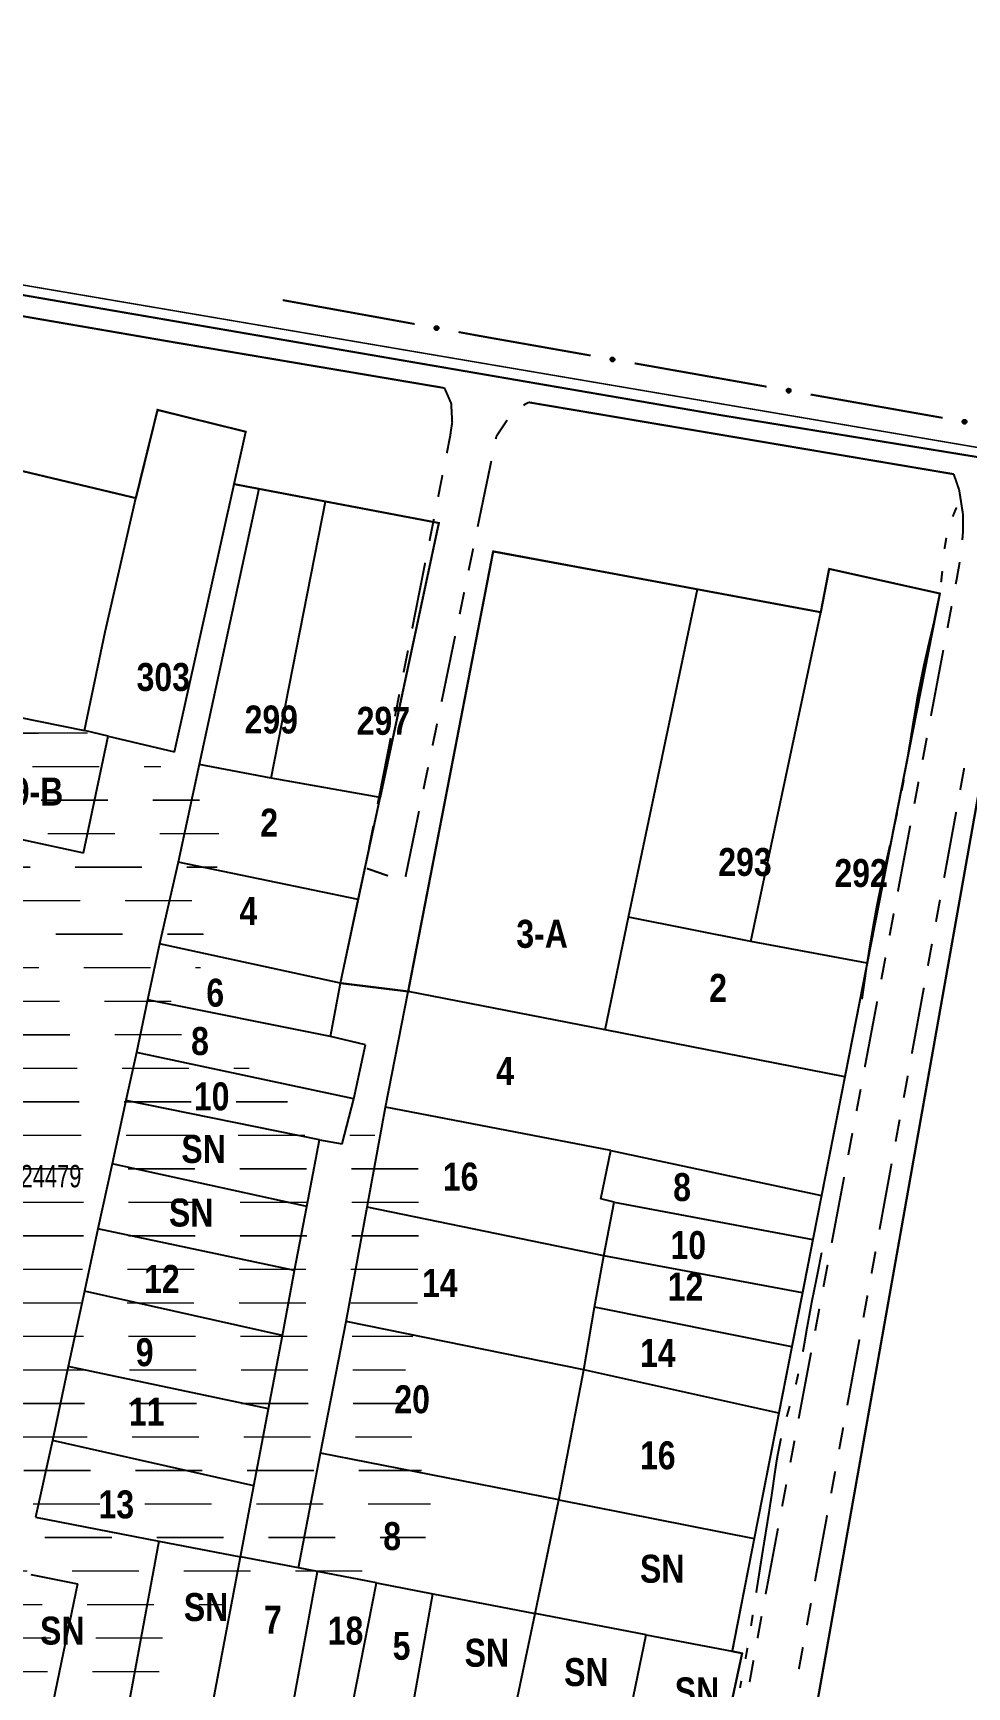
# Model space of a CAD drawing. Extents: x 204381 to 207261, y 4847713 to 4851061.
# Drawn here: x 204518.5 to 204602.1, y 4850761.1 to 4850909.1 of the extents above; entities that cross this region are included whole.
import ezdxf
from ezdxf.enums import TextEntityAlignment as Align

# ---------------------------------------------------------------- set-up
doc = ezdxf.new("R2010")
doc.units = 0
doc.header["$LTSCALE"] = 1.5
doc.header["$MEASUREMENT"] = 0
for name, pattern in [('PHANTOMX2', [5, 2.5, -0.5, 0.5, -0.5, 0.5, -0.5]), ('TRACO_11', [8, 3, -1, 3, -1]), ('TRACO_25', [8, 3, -1, 1, -1, 1, -1])]:
    doc.linetypes.add(name, pattern=pattern)
for name, color, linetype in [('CD-MALHA-LOTES', 40, 'CONTINUOUS'), ('CD_TXT_QUADRA', 7, 'CONTINUOUS'), ('HD-AREA-SUJ-INUND', 170, 'CONTINUOUS'), ('HD-VALAS-DRENOS', 170, 'CONTINUOUS'), ('LM-LIM-SETOR-FISCAL', 7, 'CONTINUOUS'), ('RU-QUADRAS', 210, 'CONTINUOUS'), ('SV-EIXO-ROD-ESTR', 7, 'CONTINUOUS'), ('SV-FX-DOM-EST', 20, 'CONTINUOUS'), ('SV-RUA-NAO-PAV-S-GUIA-C-GUIA', 7, 'PHANTOMX2'), ('SV-RUA-PAVIM-S-GUIA-C-GUIA', 7, 'CONTINUOUS'), ('Th_NmrPort', 7, 'CONTINUOUS')]:
    doc.layers.add(name, color=color, linetype=linetype)
doc.styles.add('ARIAL', font='ARIAL.TTF')
doc.styles.get("Standard").update_dxf_attribs({"font": 'swisscbo.ttf'})
doc.linetypes.add('Limite', pattern='A,20,-3,[130,ltypeshp.shx,S=6.35,R=0,X=0,Y=0],-3,20', length=46)

# ---------------------------------------------------------------- blocks, each defined once
blk = doc.blocks.new('*X0')
at = {"layer": 'HD-AREA-SUJ-INUND', "const_width": 0.13}
for points in [[(204491.175957, 4850864.480925), (204493.175957, 4850864.4815)], [(204493.175957, 4850864.4815), (204493.596266, 4850864.480949)], [(204488.130566, 4850861.480861), (204494.130566, 4850861.481743)], [(204481.803516, 4850858.480765), (204487.803516, 4850858.481386)], [(204491.803516, 4850858.4818), (204497.803516, 4850858.482421)], [(204481.398749, 4850855.480728), (204487.398749, 4850855.4813)], [(204491.398749, 4850855.481681), (204497.398749, 4850855.482253)], [(204501.398749, 4850855.482634), (204503.398749, 4850855.482825)], [(204503.398749, 4850855.482825), (204503.64894, 4850855.48095)], [(204482.124904, 4850852.480702), (204488.124904, 4850852.481237)], [(204492.124904, 4850852.481594), (204498.124904, 4850852.482129)], [(204502.124904, 4850852.482486), (204507.124904, 4850852.482932)], [(204507.124904, 4850852.482932), (204507.571569, 4850852.480957)], [(204483.65965, 4850849.480684), (204489.65965, 4850849.481158)], [(204493.65965, 4850849.481474), (204499.65965, 4850849.481948)], [(204503.65965, 4850849.482264), (204509.65965, 4850849.482738)], [(204513.65965, 4850849.483054), (204515.65965, 4850849.483212)], [(204515.65965, 4850849.483212), (204516.25052, 4850849.48101)], [(204487.351461, 4850846.480688), (204493.351461, 4850846.481139)], [(204497.351461, 4850846.481439), (204503.351461, 4850846.481889)], [(204507.35146, 4850846.48219), (204513.35146, 4850846.48264)], [(204517.35146, 4850846.482941), (204523.35146, 4850846.483391)], [(204488.416343, 4850843.480666), (204494.416343, 4850843.481087)], [(204498.416343, 4850843.481367), (204504.416343, 4850843.481788)], [(204508.416343, 4850843.482068), (204514.416343, 4850843.482489)], [(204518.416343, 4850843.48277), (204524.416343, 4850843.48319)], [(204528.416343, 4850843.483471), (204529.416343, 4850843.483541)], [(204529.416343, 4850843.483541), (204529.930136, 4850843.481081)], [(204489.1863, 4850840.480641), (204495.1863, 4850840.481049)], [(204499.1863, 4850840.481321), (204505.1863, 4850840.481729)], [(204509.1863, 4850840.482001), (204515.1863, 4850840.482409)], [(204519.1863, 4850840.482681), (204525.1863, 4850840.483089)], [(204529.1863, 4850840.483361), (204533.1863, 4850840.483633)], [(204533.1863, 4850840.483633), (204533.373127, 4850840.481083)], [(204489.795773, 4850837.480614), (204495.795773, 4850837.481017)], [(204499.795773, 4850837.481286), (204505.795773, 4850837.481689)], [(204509.795773, 4850837.481957), (204515.795773, 4850837.482361)], [(204519.795773, 4850837.482629), (204525.795773, 4850837.483032)], [(204529.795773, 4850837.483301), (204534.795773, 4850837.483637)], [(204534.795773, 4850837.483637), (204535.109583, 4850837.481067)], [(204492.225358, 4850834.480605), (204498.225358, 4850834.48102)], [(204502.225358, 4850834.481296), (204508.225358, 4850834.481711)], [(204512.225358, 4850834.481988), (204518.225358, 4850834.482402)], [(204522.225358, 4850834.482679), (204528.225358, 4850834.483094)], [(204532.225358, 4850834.48337), (204534.225358, 4850834.483508)], [(204534.225358, 4850834.483508), (204534.976119, 4850834.481033)], [(204496.692234, 4850831.480617), (204502.692234, 4850831.481057)], [(204506.692234, 4850831.48135), (204512.692234, 4850831.481791)], [(204516.692234, 4850831.482084), (204522.692234, 4850831.482524)], [(204526.692234, 4850831.482818), (204532.692234, 4850831.483258)], [(204500.486963, 4850828.480622), (204506.486963, 4850828.481091)], [(204510.486963, 4850828.481403), (204516.486963, 4850828.481873)], [(204520.486963, 4850828.482185), (204526.486963, 4850828.482654)], [(204530.486963, 4850828.482967), (204533.486963, 4850828.483202)], [(204533.486963, 4850828.483202), (204533.751567, 4850828.480954)], [(204503.012534, 4850825.480614), (204509.012534, 4850825.481104)], [(204513.012534, 4850825.48143), (204519.012534, 4850825.48192)], [(204523.012534, 4850825.482247), (204529.012534, 4850825.482737)], [(204533.012534, 4850825.483063), (204533.467481, 4850825.480918)], [(204504.850617, 4850822.480599), (204510.850617, 4850822.481104)], [(204514.850617, 4850822.48144), (204520.850617, 4850822.481945)], [(204524.850617, 4850822.482281), (204530.850617, 4850822.482786)], [(204505.774044, 4850819.480576), (204511.774044, 4850819.481072)], [(204515.774044, 4850819.481403), (204521.774044, 4850819.4819)], [(204525.774044, 4850819.482231), (204531.774043, 4850819.482728)], [(204506.434309, 4850816.480549), (204512.434309, 4850816.481032)], [(204516.434309, 4850816.481353), (204522.434309, 4850816.481836)], [(204526.434309, 4850816.482158), (204532.434309, 4850816.48264)], [(204536.434309, 4850816.482962), (204537.434309, 4850816.483043)], [(204537.434309, 4850816.483043), (204537.83336, 4850816.480863)], [(204506.62543, 4850813.480518), (204512.62543, 4850813.480978)], [(204516.62543, 4850813.481284), (204522.62543, 4850813.481744)], [(204526.62543, 4850813.482051), (204532.62543, 4850813.482511)], [(204536.62543, 4850813.482817), (204540.62543, 4850813.483124)], [(204540.62543, 4850813.483124), (204541.266194, 4850813.480864)], [(204506.802821, 4850810.480487), (204512.802821, 4850810.480904)], [(204516.802821, 4850810.481182), (204522.802821, 4850810.481599)], [(204526.802821, 4850810.481877), (204532.802821, 4850810.482294)], [(204536.802821, 4850810.482572), (204542.802821, 4850810.482989)], [(204546.802821, 4850810.483267), (204548.802821, 4850810.483406)], [(204548.802821, 4850810.483406), (204549.083589, 4850810.48091)], [(204506.971428, 4850807.480456), (204512.971428, 4850807.480849)], [(204516.971428, 4850807.481111), (204522.971428, 4850807.481505)], [(204526.971428, 4850807.481767), (204532.971428, 4850807.48216)], [(204536.971428, 4850807.482422), (204542.971428, 4850807.482816)], [(204546.971428, 4850807.483078), (204552.971428, 4850807.483471)], [(204506.99, 4850804.480423), (204512.99, 4850804.480811)], [(204516.99, 4850804.48107), (204522.99, 4850804.481459)], [(204526.99, 4850804.481718), (204532.99, 4850804.482106)], [(204536.99, 4850804.482365), (204542.99, 4850804.482753)], [(204546.99, 4850804.483012), (204552.99, 4850804.483401)], [(204506.988527, 4850801.48039), (204512.988527, 4850801.480776)], [(204516.988527, 4850801.481033), (204522.988527, 4850801.481419)], [(204526.988527, 4850801.481677), (204532.988527, 4850801.482063)], [(204536.988527, 4850801.48232), (204542.988527, 4850801.482706)], [(204546.988527, 4850801.482964), (204552.988527, 4850801.48335)], [(204506.914381, 4850798.480356), (204512.914381, 4850798.480743)], [(204516.914381, 4850798.481001), (204522.914381, 4850798.481389)], [(204526.914381, 4850798.481647), (204532.914381, 4850798.482034)], [(204536.914381, 4850798.482292), (204542.914381, 4850798.482679)], [(204546.914381, 4850798.482938), (204552.914381, 4850798.483325)], [(204506.892519, 4850795.480323), (204512.892519, 4850795.480717)], [(204516.892519, 4850795.480979), (204522.892519, 4850795.481373)], [(204526.892519, 4850795.481636), (204532.892519, 4850795.48203)], [(204536.892519, 4850795.482292), (204542.892519, 4850795.482686)], [(204546.892519, 4850795.482949), (204552.892519, 4850795.483343)], [(204507.014517, 4850792.480291), (204513.014517, 4850792.480693)], [(204517.014517, 4850792.480962), (204523.014517, 4850792.481364)], [(204527.014517, 4850792.481632), (204533.014517, 4850792.482035)], [(204537.014517, 4850792.482303), (204543.014517, 4850792.482706)], [(204547.014517, 4850792.482974), (204552.014517, 4850792.483309)], [(204552.014517, 4850792.483309), (204552.476445, 4850792.480746)], [(204507.087941, 4850789.480259), (204513.087941, 4850789.480664)], [(204517.087941, 4850789.480935), (204523.087941, 4850789.48134)], [(204527.087941, 4850789.481611), (204533.087941, 4850789.482016)], [(204537.087941, 4850789.482287), (204543.087941, 4850789.482692)], [(204547.087941, 4850789.482963), (204551.087941, 4850789.483233)], [(204551.087941, 4850789.483233), (204551.830192, 4850789.480706)], [(204507.105084, 4850786.480226), (204513.105084, 4850786.480631)], [(204517.105084, 4850786.480902), (204523.105084, 4850786.481307)], [(204527.105084, 4850786.481578), (204533.105084, 4850786.481983)], [(204537.105084, 4850786.482254), (204543.105084, 4850786.482659)], [(204547.105084, 4850786.48293), (204551.105084, 4850786.4832)], [(204551.105084, 4850786.4832), (204551.849881, 4850786.480673)], [(204507.327476, 4850783.480195), (204513.327476, 4850783.480599)], [(204517.327476, 4850783.480869), (204523.327476, 4850783.481273)], [(204527.327476, 4850783.481543), (204533.327476, 4850783.481947)], [(204537.327476, 4850783.482216), (204543.327476, 4850783.482621)], [(204547.327476, 4850783.48289), (204552.327476, 4850783.483227)], [(204552.327476, 4850783.483227), (204552.379298, 4850783.480646)], [(204507.632379, 4850780.480165), (204513.632379, 4850780.480567)], [(204517.632379, 4850780.480835), (204523.632379, 4850780.481237)], [(204527.632379, 4850780.481504), (204533.632379, 4850780.481906)], [(204537.632379, 4850780.482174), (204543.632379, 4850780.482576)], [(204547.632379, 4850780.482844), (204552.632379, 4850780.483179)], [(204552.632379, 4850780.483179), (204553.250406, 4850780.480621)], [(204508.458958, 4850777.48014), (204514.458958, 4850777.480542)], [(204518.458958, 4850777.48081), (204524.458958, 4850777.481212)], [(204528.458958, 4850777.48148), (204534.458958, 4850777.481882)], [(204538.458958, 4850777.48215), (204544.458958, 4850777.482551)], [(204548.458958, 4850777.482819), (204553.458958, 4850777.483154)], [(204553.458958, 4850777.483154), (204554.065517, 4850777.480596)], [(204509.527277, 4850774.480118), (204515.527277, 4850774.480527)], [(204519.527277, 4850774.480799), (204525.527277, 4850774.481208)], [(204529.527277, 4850774.48148), (204535.527277, 4850774.481889)], [(204539.527277, 4850774.482161), (204545.527277, 4850774.48257)], [(204549.527277, 4850774.482842), (204553.527276, 4850774.483114)], [(204553.527276, 4850774.483114), (204553.60439, 4850774.480559)], [(204511.957941, 4850771.480109), (204517.957941, 4850771.480544)], [(204521.957941, 4850771.480834), (204527.957941, 4850771.481269)], [(204531.957941, 4850771.481559), (204537.957941, 4850771.481994)], [(204541.95794, 4850771.482284), (204547.95794, 4850771.482719)], [(204513.305201, 4850768.48009), (204519.305201, 4850768.480663)], [(204523.305201, 4850768.481046), (204529.305201, 4850768.481619)], [(204533.305201, 4850768.482002), (204535.305201, 4850768.482193)], [(204535.305201, 4850768.482193), (204535.431367, 4850768.480311)], [(204514.084144, 4850765.480065), (204520.084144, 4850765.480695)], [(204524.084143, 4850765.481115), (204530.084143, 4850765.481745)], [(204513.771436, 4850762.480029), (204519.771436, 4850762.480698)], [(204523.771436, 4850762.481144), (204529.771436, 4850762.481814)], [(204513.414843, 4850759.479992), (204519.414843, 4850759.480696)], [(204523.414843, 4850759.481166), (204527.414843, 4850759.481636)], [(204527.414843, 4850759.481636), (204528.028048, 4850759.480138)], [(204512.66328, 4850756.479951), (204518.66328, 4850756.480687)], [(204522.66328, 4850756.481178), (204525.66328, 4850756.481546)], [(204525.66328, 4850756.481546), (204526.045747, 4850756.480085)]]:
    blk.add_lwpolyline(points, dxfattribs=at)

msp = doc.modelspace()

# ---------------------------------------------------------------- linework, layer by layer
at = {"layer": 'CD-MALHA-LOTES', "linetype": 'Continuous', "flags": 128}
for points in [[(204529.61, 4850875.41), (204527.66, 4850867.52)], [(204537.51, 4850873.46), (204529.61, 4850875.41)], [(204527.66, 4850867.52), (204502.36, 4850873.55)], [(204536.46, 4850868.77), (204537.51, 4850873.46)], [(204523.08, 4850846.72), (204524.94, 4850855.55), (204527.66, 4850867.52)], [(204531.13, 4850844.8), (204536.46, 4850868.77)], [(204538.67, 4850868.35), (204533.34, 4850843.68)], [(204538.67, 4850868.35), (204536.46, 4850868.77)], [(204544.65, 4850867.21), (204538.67, 4850868.35)], [(204539.79, 4850842.46), (204544.65, 4850867.21)], [(204544.65, 4850867.21), (204554.79, 4850865.29)], [(204554.79, 4850865.29), (204549.53, 4850840.71)], [(204552.06, 4850823.36), (204559.67, 4850862.75)], [(204559.67, 4850862.75), (204577.94, 4850859.36)], [(204588.99, 4850857.3), (204589.74, 4850861.18)], [(204589.74, 4850861.18), (204599.63, 4850858.98)], [(204571.76, 4850830), (204577.94, 4850859.36)], [(204577.94, 4850859.36), (204588.99, 4850857.3)], [(204599.63, 4850858.98), (204593.13, 4850825.9)], [(204582.72, 4850827.84), (204588.99, 4850857.3)], [(204509.24, 4850849.52), (204523.08, 4850846.72)], [(204525.2, 4850846.21), (204523.08, 4850846.72)], [(204522.99, 4850835.77), (204525.2, 4850846.21)], [(204525.2, 4850846.21), (204531.13, 4850844.8)], [(204533.34, 4850843.68), (204531.45, 4850834.94)], [(204539.79, 4850842.46), (204533.34, 4850843.68)], [(204549.53, 4850840.71), (204539.79, 4850842.46)], [(204547.58, 4850831.58), (204549.53, 4850840.71)], [(204507.28, 4850839.16), (204522.99, 4850835.77)], [(204531.45, 4850834.94), (204529.8, 4850827.61)], [(204547.58, 4850831.58), (204531.45, 4850834.94)], [(204545.98, 4850824.11), (204547.58, 4850831.58)], [(204569.67, 4850819.93), (204571.76, 4850830)], [(204582.72, 4850827.84), (204571.76, 4850830)], [(204529.8, 4850827.61), (204528.73, 4850822.6)], [(204545.98, 4850824.11), (204529.8, 4850827.61)], [(204593.13, 4850825.9), (204582.72, 4850827.84)], [(204593.13, 4850825.9), (204591.14, 4850815.73)], [(204545.09, 4850819.33), (204545.98, 4850824.11)], [(204550.01, 4850812.99), (204552.06, 4850823.36)], [(204569.67, 4850819.93), (204552.06, 4850823.36)], [(204528.73, 4850822.6), (204527.72, 4850817.9)], [(204545.09, 4850819.33), (204528.73, 4850822.6)], [(204548.22, 4850818.59), (204545.09, 4850819.33)], [(204547.18, 4850813.74), (204548.22, 4850818.59)], [(204591.14, 4850815.73), (204569.67, 4850819.93)], [(204527.72, 4850817.9), (204526.78, 4850813.59)], [(204547.18, 4850813.74), (204527.72, 4850817.9)], [(204591.14, 4850815.73), (204589.05, 4850805.1)], [(204526.78, 4850813.59), (204525.55, 4850807.92)], [(204544.12, 4850810.08), (204526.78, 4850813.59)], [(204546.13, 4850809.71), (204547.18, 4850813.74)], [(204548.37, 4850804.04), (204550.01, 4850812.99)], [(204570.19, 4850809.11), (204550.01, 4850812.99)], [(204542.98, 4850804.1), (204544.12, 4850810.08)], [(204544.12, 4850810.08), (204546.13, 4850809.71)], [(204569.3, 4850804.79), (204570.19, 4850809.11)], [(204570.19, 4850809.11), (204589.05, 4850805.1)], [(204525.55, 4850807.92), (204524.28, 4850802.1)], [(204542.98, 4850804.1), (204525.55, 4850807.92)], [(204541.88, 4850798.37), (204542.98, 4850804.1)], [(204546.51, 4850793.82), (204548.37, 4850804.04)], [(204569.56, 4850799.71), (204548.37, 4850804.04)], [(204570.49, 4850804.49), (204569.3, 4850804.79)], [(204569.56, 4850799.71), (204570.49, 4850804.49)], [(204570.49, 4850804.49), (204588.28, 4850801.15)], [(204589.05, 4850805.1), (204588.28, 4850801.15)], [(204524.28, 4850802.1), (204523.09, 4850796.52)], [(204541.88, 4850798.37), (204524.28, 4850802.1)], [(204588.28, 4850801.15), (204587.34, 4850796.37)], [(204568.74, 4850795.09), (204569.56, 4850799.71)], [(204587.34, 4850796.37), (204569.56, 4850799.71)], [(204540.8, 4850792.56), (204541.88, 4850798.37)], [(204523.09, 4850796.52), (204521.63, 4850789.8)], [(204540.8, 4850792.56), (204523.09, 4850796.52)], [(204587.34, 4850796.37), (204586.39, 4850791.54)], [(204567.77, 4850789.49), (204568.74, 4850795.09)], [(204586.39, 4850791.54), (204568.74, 4850795.09)], [(204544.19, 4850782.03), (204546.51, 4850793.82)], [(204567.77, 4850789.49), (204546.51, 4850793.82)], [(204539.55, 4850785.99), (204540.8, 4850792.56)], [(204586.39, 4850791.54), (204585.23, 4850785.6)], [(204521.63, 4850789.8), (204520.2, 4850783.16)], [(204539.55, 4850785.99), (204521.63, 4850789.8)], [(204565.53, 4850777.85), (204567.77, 4850789.49)], [(204585.23, 4850785.6), (204567.77, 4850789.49)], [(204538.24, 4850779.1), (204539.55, 4850785.99)], [(204585.23, 4850785.6), (204583.03, 4850774.39)], [(204520.2, 4850783.16), (204518.68, 4850776.29)], [(204538.24, 4850779.1), (204520.2, 4850783.16)], [(204542.23, 4850771.76), (204544.19, 4850782.03)], [(204565.53, 4850777.85), (204544.19, 4850782.03)], [(204537.04, 4850772.76), (204538.24, 4850779.1)], [(204563.42, 4850767.69), (204565.53, 4850777.85)], [(204565.53, 4850777.85), (204583.03, 4850774.39)], [(204518.68, 4850776.29), (204529.72, 4850774.16)], [(204529.72, 4850774.16), (204525.99, 4850753.98)], [(204529.72, 4850774.16), (204537.04, 4850772.76)], [(204583.03, 4850774.39), (204581.05, 4850764.3)], [(204533.24, 4850752.71), (204537.04, 4850772.76)], [(204542.23, 4850771.76), (204537.04, 4850772.76)], [(204540.27, 4850751.49), (204543.94, 4850771.43)], [(204543.94, 4850771.43), (204542.23, 4850771.76)], [(204549.21, 4850770.42), (204543.94, 4850771.43)], [(204518.27, 4850771.18), (204522.46, 4850770.33)], [(204522.46, 4850770.33), (204519.35, 4850755.32)], [(204545.31, 4850750.57), (204549.21, 4850770.42)], [(204549.21, 4850770.42), (204554.27, 4850769.45)], [(204550.75, 4850749.65), (204554.27, 4850769.45)], [(204554.27, 4850769.45), (204563.42, 4850767.69)], [(204559.3, 4850748.11), (204563.42, 4850767.69)], [(204573.35, 4850765.78), (204563.42, 4850767.69)], [(204569.35, 4850746.4), (204573.35, 4850765.78)], [(204573.35, 4850765.78), (204581.05, 4850764.3)], [(204581.93, 4850764.12), (204577.8, 4850744.92)], [(204581.05, 4850764.3), (204581.93, 4850764.12)]]:
    msp.add_lwpolyline(points, dxfattribs=at)
at = {"layer": 'CD-MALHA-LOTES', "linetype": 'Continuous'}
for points in [[(204605.71, 4850855.85), (204554.2, 4850565.49)], [(204545.98, 4850824.11), (204552.06, 4850823.36)]]:
    msp.add_lwpolyline(points, dxfattribs=at)
at = {"layer": 'HD-VALAS-DRENOS', "const_width": 0.18, "flags": 128}
for points in [[(204600.79, 4850865.86), (204601.13, 4850866.68)], [(204601.13, 4850866.68), (204601.13, 4850866.68)], [(204600.05, 4850862.97), (204600.22, 4850863.96)], [(204599.75, 4850859.99), (204599.86, 4850860.98)], [(204599.08, 4850856.27), (204599.43, 4850858.02)], [(204598.58, 4850854.18), (204599.03, 4850856.06)], [(204599.03, 4850856.06), (204599.08, 4850856.27)], [(204598.25, 4850852.72), (204598.57, 4850854.11)], [(204598.57, 4850854.11), (204598.58, 4850854.18)], [(204598.13, 4850852.16), (204598.25, 4850852.72)], [(204597.65, 4850849.78), (204598.13, 4850852.16)], [(204597.56, 4850849.21), (204597.65, 4850849.78)], [(204597.22, 4850847.19), (204597.56, 4850849.21)], [(204597.07, 4850846.25), (204597.22, 4850847.19)], [(204596.75, 4850844.28), (204596.91, 4850845.27)], [(204596.91, 4850845.27), (204596.99, 4850845.71)], [(204596.99, 4850845.71), (204597.07, 4850846.25)], [(204596.38, 4850842.14), (204596.41, 4850842.31)], [(204596.22, 4850841.33), (204596.38, 4850842.14)], [(204595.61, 4850838.39), (204595.82, 4850839.37)], [(204594.88, 4850835.15), (204595.17, 4850836.44)], [(204594.73, 4850834.49), (204594.88, 4850835.15)], [(204594.34, 4850832.68), (204594.73, 4850834.49)], [(204594.04, 4850831.21), (204594.31, 4850832.53)], [(204594.31, 4850832.53), (204594.34, 4850832.68)], [(204593.77, 4850829.74), (204593.92, 4850830.57)], [(204593.92, 4850830.57), (204594.04, 4850831.21)], [(204593.32, 4850827.12), (204593.74, 4850829.59)], [(204593.74, 4850829.59), (204593.77, 4850829.74)], [(204593.09, 4850825.64), (204593.25, 4850826.63)], [(204593.25, 4850826.63), (204593.32, 4850827.12)], [(204592.67, 4850822.67), (204592.95, 4850824.65)], [(204592.95, 4850824.65), (204593.09, 4850825.64)], [(204588.77, 4850798.5), (204589.05, 4850799.95)], [(204589.05, 4850799.95), (204589.06, 4850799.99)], [(204589.06, 4850799.99), (204589.06, 4850799.99)], [(204588.17, 4850795.56), (204588.67, 4850797.99)], [(204588.67, 4850797.99), (204588.77, 4850798.5)], [(204587.73, 4850793.14), (204588.08, 4850795.05)], [(204588.08, 4850795.05), (204588.17, 4850795.56)], [(204587.48, 4850791.66), (204587.72, 4850793.08)], [(204587.72, 4850793.08), (204587.73, 4850793.14)], [(204587.38, 4850791.11), (204587.48, 4850791.66)], [(204586.75, 4850788.18), (204586.97, 4850789.15)], [(204585.93, 4850785.29), (204586.2, 4850786.25)], [(204585.09, 4850781.7), (204585.42, 4850783.36)], [(204585.04, 4850781.4), (204585.09, 4850781.7)], [(204584.75, 4850779.42), (204584.86, 4850780.22)], [(204584.86, 4850780.22), (204585.04, 4850781.4)], [(204584.56, 4850778.1), (204584.75, 4850779.42)], [(204584.33, 4850776.62), (204584.45, 4850777.44)], [(204584.45, 4850777.44), (204584.56, 4850778.1)], [(204583.85, 4850773.66), (204584.3, 4850776.45)], [(204584.3, 4850776.45), (204584.33, 4850776.62)], [(204583.53, 4850771.66), (204583.82, 4850773.49)], [(204583.82, 4850773.49), (204583.85, 4850773.66)], [(204583.3, 4850770.18), (204583.51, 4850771.51)], [(204583.51, 4850771.51), (204583.53, 4850771.66)], [(204583.2, 4850769.54), (204583.3, 4850770.18)], [(204582.74, 4850766.57), (204582.89, 4850767.56)], [(204582.89, 4850767.56), (204582.89, 4850767.56)], [(204582.24, 4850763.61), (204582.42, 4850764.6)], [(204582.42, 4850764.6), (204582.42, 4850764.6)], [(204581.75, 4850761.02), (204581.87, 4850761.65)]]:
    msp.add_lwpolyline(points, dxfattribs=at)
at = {"layer": 'LM-LIM-SETOR-FISCAL', "linetype": 'Limite', "ltscale": 0.1, "const_width": 0.13, "flags": 128}
msp.add_lwpolyline([(206960.49, 4848346.74), (206519.68, 4848013.26), (206524.96, 4848001.52), (206186.17, 4847750.07), (206137.65, 4847714.77), (206055.88, 4847783.52), (206022.18, 4847808.19), (206018.12, 4847816.07), (206019.95, 4847830.66), (206053.3, 4847836.03), (206059.06, 4847868.43), (206040.45, 4847926.27), (206039.82, 4847951.17), (206026.44, 4847964.39), (205980.98, 4848000.04), (205948.86, 4848053.95), (205885.79, 4848047.59), (205885.38, 4848100.28), (205758.68, 4848087.81), (205748.41, 4848134.36), (205855.06, 4848144.19), (205857.54, 4848167.98), (205826.48, 4848206.22), (205791.25, 4848260.92), (205756.8, 4848299.01), (205692.97, 4848280.46), (205710.22, 4848439.16), (205051.32, 4848428.57), (204677.84, 4848416.25), (204661.89, 4848420.75), (204677.59, 4848456.68), (204685.73, 4848493.72), (204687.66, 4848576.43), (204676.79, 4848658.68), (204674.85, 4848798.87), (204665.61, 4849337.36), (204658.49, 4849545.69), (204657.02, 4849545.63), (204645.12, 4849704.28), (204643.71, 4849869.24), (204651.14, 4849927.22), (204647.62, 4849990.33), (204636.26, 4850264.54), (204381.83, 4850909.69), (204986.84, 4850806.73), (205140.83, 4850787.35), (205201.03, 4850796.27), (205245.63, 4850823.19), (205310.25, 4850896.98), (205324.08, 4850905.65), (205327.72, 4850908.15), (205339.74, 4850916.46), (205358.28, 4850945.44), (205381.54, 4850978.24), (205458.47, 4851060.64), (205958.1, 4850305), (206256.21, 4850261.19), (206296.36, 4850246.47), (206381.84, 4850187.26), (206402.35, 4850183.32), (206465.45, 4850155.1), (206438.69, 4850087.64), (206416.16, 4850016.08), (206422.43, 4850015.06), (206376.86, 4849879.93), (206318.97, 4849888.04), (206311.32, 4849828.25), (206177.89, 4849842.97), (206161.27, 4849779.77), (206627.66, 4849358.82), (206746.45, 4849445.1), (206955.53, 4849187.19), (207019.34, 4849111.98), (207025.31, 4849104.91), (207033.93, 4849094.44), (207048.4, 4849077.1), (207039.09, 4849069.24), (207026.18, 4849059.14), (207002.58, 4849038.25), (206981.71, 4849023.09), (206966.26, 4849011.39), (206958.44, 4849004.76), (206968.98, 4848989.87), (206978.67, 4848976.02), (207002.49, 4848944.75), (207008.79, 4848936.89), (207034.07, 4848905.39), (207054.15, 4848879.42), (207075.28, 4848852.41), (207089.04, 4848833.89), (207099.68, 4848804.07), (207108.98, 4848791.97), (207114.21, 4848785.08), (207138.58, 4848756.16), (207148.67, 4848740.27), (207162.16, 4848719.72), (207199.66, 4848661.86), (207214.13, 4848640.25), (207233.64, 4848611.27), (207250.42, 4848586.92), (207261.26, 4848571.24), (207169.66, 4848504.88), (207140.72, 4848483.45), (207106.7, 4848455.88), (207093.59, 4848446.09), (207051.18, 4848413.73)], close=True, dxfattribs=at)
at = {"layer": 'RU-QUADRAS', "color": 6, "linetype": 'Continuous', "const_width": 0.18}
msp.add_lwpolyline([(204502.36, 4850873.55), (204527.66, 4850867.52), (204529.61, 4850875.41), (204537.51, 4850873.46), (204536.46, 4850868.77), (204554.79, 4850865.29), (204545.98, 4850824.11), (204552.06, 4850823.36), (204559.67, 4850862.75), (204588.99, 4850857.3), (204589.74, 4850861.18), (204599.63, 4850858.98), (204581.05, 4850764.3), (204581.93, 4850764.12), (204577.8, 4850744.92)], dxfattribs=at)
msp.add_lwpolyline([(204601.54, 4850365.01), (204581.38, 4850411.42), (204583.82, 4850412.42), (204542.92, 4850518.17), (204540.06, 4850518.27), (204495.86, 4850628.94), (204532.65, 4850627.13), (204532.65, 4850626.03), (204554.4, 4850624.03), (204543.57, 4850567.09), (204554.2, 4850565.49), (204605.71, 4850855.85), (204637.03, 4850850.69, 0.002528), (204943.27, 4850797.28), (204944.85, 4850806.76), (204959.83, 4850803.95), (204958.38, 4850795.23), (205022.65, 4850783.34), (205024.04, 4850791.1), (205121.01, 4850770.41), (205149.02, 4850767.93), (205169.68, 4850768.94), (205181.8, 4850770.63), (205225.17, 4850785.06)], format="xyb", dxfattribs=at)
at = {"layer": 'SV-EIXO-ROD-ESTR', "const_width": 0.18, "flags": 128}
for points in [[(204540.82, 4850885.24), (204552.63, 4850883.1)], [(204556.56, 4850882.38), (204558.53, 4850882.02)], [(204558.53, 4850882.02), (204559.43, 4850881.86)], [(204559.43, 4850881.86), (204568.38, 4850880.28)], [(204572.32, 4850879.58), (204584.13, 4850877.49)], [(204588.07, 4850876.79), (204599.89, 4850874.7)]]:
    msp.add_lwpolyline(points, dxfattribs=at)
at = {"layer": 'SV-EIXO-ROD-ESTR', "flags": 128}
for points in [[(204554.47, 4850882.87), (204554.51, 4850882.9), (204554.55, 4850882.92), (204554.59, 4850882.92), (204554.62, 4850882.92), (204554.66, 4850882.91), (204554.69, 4850882.89), (204554.72, 4850882.86), (204554.75, 4850882.82), (204554.77, 4850882.78), (204554.77, 4850882.74), (204554.77, 4850882.71), (204554.76, 4850882.68), (204554.74, 4850882.64), (204554.71, 4850882.61), (204554.67, 4850882.58), (204554.63, 4850882.57), (204554.6, 4850882.56), (204554.56, 4850882.57), (204554.53, 4850882.58), (204554.49, 4850882.59), (204554.46, 4850882.62), (204554.44, 4850882.66), (204554.42, 4850882.7), (204554.42, 4850882.74), (204554.42, 4850882.77), (204554.43, 4850882.81), (204554.44, 4850882.84), (204554.47, 4850882.87)], [(204570.22, 4850880.06), (204570.26, 4850880.09), (204570.3, 4850880.11), (204570.34, 4850880.11), (204570.37, 4850880.11), (204570.41, 4850880.1), (204570.44, 4850880.08), (204570.47, 4850880.05), (204570.5, 4850880.01), (204570.52, 4850879.97), (204570.52, 4850879.94), (204570.52, 4850879.9), (204570.51, 4850879.87), (204570.49, 4850879.83), (204570.46, 4850879.8), (204570.42, 4850879.77), (204570.38, 4850879.76), (204570.35, 4850879.75), (204570.31, 4850879.76), (204570.28, 4850879.77), (204570.25, 4850879.78), (204570.21, 4850879.81), (204570.19, 4850879.85), (204570.17, 4850879.89), (204570.17, 4850879.93), (204570.17, 4850879.96), (204570.18, 4850880), (204570.19, 4850880.03), (204570.22, 4850880.06)], [(204585.98, 4850877.27), (204586.02, 4850877.3), (204586.06, 4850877.32), (204586.1, 4850877.32), (204586.13, 4850877.32), (204586.16, 4850877.31), (204586.2, 4850877.29), (204586.23, 4850877.26), (204586.26, 4850877.22), (204586.27, 4850877.18), (204586.28, 4850877.15), (204586.27, 4850877.11), (204586.26, 4850877.08), (204586.25, 4850877.04), (204586.22, 4850877.01), (204586.18, 4850876.98), (204586.14, 4850876.97), (204586.1, 4850876.97), (204586.07, 4850876.97), (204586.03, 4850876.98), (204586, 4850876.99), (204585.97, 4850877.02), (204585.94, 4850877.06), (204585.93, 4850877.1), (204585.92, 4850877.14), (204585.93, 4850877.17), (204585.93, 4850877.21), (204585.95, 4850877.24), (204585.98, 4850877.27)], [(204601.73, 4850874.48), (204601.77, 4850874.51), (204601.81, 4850874.53), (204601.85, 4850874.53), (204601.88, 4850874.53), (204601.92, 4850874.52), (204601.95, 4850874.5), (204601.98, 4850874.47), (204602.01, 4850874.44), (204602.03, 4850874.39), (204602.03, 4850874.36), (204602.03, 4850874.32), (204602.02, 4850874.29), (204602, 4850874.25), (204601.97, 4850874.22), (204601.93, 4850874.19), (204601.89, 4850874.18), (204601.86, 4850874.18), (204601.82, 4850874.18), (204601.79, 4850874.19), (204601.76, 4850874.21), (204601.72, 4850874.23), (204601.7, 4850874.27), (204601.68, 4850874.31), (204601.68, 4850874.35), (204601.68, 4850874.38), (204601.69, 4850874.42), (204601.7, 4850874.45), (204601.73, 4850874.48)]]:
    msp.add_lwpolyline(points, close=True, dxfattribs=at)
for points in [[(204554.42, 4850882.77), (204554.77, 4850882.74)], [(204554.42, 4850882.75), (204554.77, 4850882.72)], [(204554.42, 4850882.74), (204554.77, 4850882.71)], [(204554.42, 4850882.72), (204554.76, 4850882.69)], [(204554.42, 4850882.7), (204554.76, 4850882.68)], [(204554.43, 4850882.81), (204554.77, 4850882.78)], [(204554.43, 4850882.79), (204554.76, 4850882.77)], [(204554.43, 4850882.68), (204554.74, 4850882.66)], [(204554.44, 4850882.84), (204554.75, 4850882.82)], [(204554.44, 4850882.82), (204554.75, 4850882.8)], [(204554.44, 4850882.66), (204554.74, 4850882.64)], [(204554.45, 4850882.64), (204554.72, 4850882.63)], [(204554.46, 4850882.85), (204554.73, 4850882.84)], [(204554.46, 4850882.62), (204554.71, 4850882.61)], [(204554.47, 4850882.87), (204554.72, 4850882.86)], [(204554.48, 4850882.61), (204554.68, 4850882.6)], [(204554.49, 4850882.59), (204554.67, 4850882.58)], [(204554.5, 4850882.89), (204554.7, 4850882.88)], [(204554.51, 4850882.9), (204554.69, 4850882.89)], [(204554.51, 4850882.59), (204554.65, 4850882.58)], [(204554.53, 4850882.58), (204554.63, 4850882.57)], [(204554.54, 4850882.91), (204554.67, 4850882.9)], [(204554.55, 4850882.92), (204554.66, 4850882.91)], [(204570.17, 4850879.96), (204570.52, 4850879.94)], [(204570.17, 4850879.94), (204570.52, 4850879.92)], [(204570.17, 4850879.93), (204570.52, 4850879.9)], [(204570.17, 4850879.91), (204570.51, 4850879.88)], [(204570.17, 4850879.89), (204570.51, 4850879.87)], [(204570.18, 4850880), (204570.52, 4850879.97)], [(204570.18, 4850879.98), (204570.51, 4850879.96)], [(204570.18, 4850879.87), (204570.5, 4850879.85)], [(204570.19, 4850880.03), (204570.5, 4850880.01)], [(204570.19, 4850880.01), (204570.5, 4850879.99)], [(204570.19, 4850879.85), (204570.49, 4850879.83)], [(204570.2, 4850879.83), (204570.47, 4850879.82)], [(204570.21, 4850880.04), (204570.48, 4850880.03)], [(204570.21, 4850879.81), (204570.46, 4850879.8)], [(204570.22, 4850880.06), (204570.47, 4850880.05)], [(204570.24, 4850879.8), (204570.44, 4850879.79)], [(204570.25, 4850880.08), (204570.45, 4850880.07)], [(204570.25, 4850879.78), (204570.42, 4850879.77)], [(204570.26, 4850880.09), (204570.44, 4850880.08)], [(204570.27, 4850879.78), (204570.4, 4850879.77)], [(204570.28, 4850879.77), (204570.38, 4850879.76)], [(204570.29, 4850880.1), (204570.42, 4850880.09)], [(204570.3, 4850880.11), (204570.41, 4850880.1)], [(204585.92, 4850877.14), (204586.27, 4850877.11)], [(204585.93, 4850877.21), (204586.27, 4850877.18)], [(204585.93, 4850877.19), (204586.27, 4850877.17)], [(204585.93, 4850877.17), (204586.28, 4850877.15)], [(204585.93, 4850877.15), (204586.27, 4850877.13)], [(204585.93, 4850877.12), (204586.27, 4850877.09)], [(204585.93, 4850877.1), (204586.26, 4850877.08)], [(204585.94, 4850877.08), (204586.25, 4850877.06)], [(204585.94, 4850877.06), (204586.25, 4850877.04)], [(204585.95, 4850877.24), (204586.26, 4850877.22)], [(204585.95, 4850877.22), (204586.26, 4850877.2)], [(204585.96, 4850877.25), (204586.24, 4850877.24)], [(204585.96, 4850877.04), (204586.23, 4850877.03)], [(204585.97, 4850877.02), (204586.22, 4850877.01)], [(204585.98, 4850877.27), (204586.23, 4850877.26)], [(204585.99, 4850877.01), (204586.19, 4850877)], [(204586, 4850877.29), (204586.2, 4850877.28)], [(204586, 4850876.99), (204586.18, 4850876.98)], [(204586.02, 4850877.3), (204586.2, 4850877.29)], [(204586.02, 4850876.99), (204586.15, 4850876.98)], [(204586.03, 4850876.98), (204586.14, 4850876.97)], [(204586.04, 4850877.31), (204586.17, 4850877.3)], [(204586.06, 4850877.32), (204586.16, 4850877.31)], [(204601.68, 4850874.38), (204602.03, 4850874.36)], [(204601.68, 4850874.36), (204602.03, 4850874.34)], [(204601.68, 4850874.35), (204602.03, 4850874.32)], [(204601.68, 4850874.33), (204602.02, 4850874.3)], [(204601.68, 4850874.31), (204602.02, 4850874.29)], [(204601.69, 4850874.42), (204602.03, 4850874.39)], [(204601.69, 4850874.4), (204602.02, 4850874.38)], [(204601.69, 4850874.29), (204602.01, 4850874.27)], [(204601.7, 4850874.45), (204602.01, 4850874.44)], [(204601.7, 4850874.43), (204602.01, 4850874.42)], [(204601.7, 4850874.27), (204602, 4850874.25)], [(204601.71, 4850874.25), (204601.98, 4850874.24)], [(204601.72, 4850874.46), (204601.99, 4850874.45)], [(204601.72, 4850874.23), (204601.97, 4850874.22)], [(204601.73, 4850874.48), (204601.98, 4850874.47)], [(204601.75, 4850874.22), (204601.95, 4850874.21)], [(204601.76, 4850874.5), (204601.96, 4850874.49)], [(204601.76, 4850874.21), (204601.93, 4850874.19)], [(204601.77, 4850874.51), (204601.95, 4850874.5)], [(204601.78, 4850874.2), (204601.91, 4850874.19)], [(204601.79, 4850874.19), (204601.89, 4850874.18)], [(204601.8, 4850874.52), (204601.93, 4850874.51)], [(204601.81, 4850874.53), (204601.92, 4850874.52)]]:
    msp.add_lwpolyline(points, dxfattribs=at)
at = {"layer": 'SV-FX-DOM-EST', "linetype": 'TRACO_25', "const_width": 0.18, "flags": 128}
for points in [[(204555.3, 4850877.37), (204531.11, 4850881.46), (204478.45, 4850890.54), (204460.02, 4850893.75)], [(204600.88, 4850869.66), (204562.84, 4850876.09)]]:
    msp.add_lwpolyline(points, dxfattribs=at)
at = {"layer": 'SV-RUA-NAO-PAV-S-GUIA-C-GUIA', "linetype": 'TRACO_25', "const_width": 0.18, "flags": 128}
for points in [[(204555.3, 4850877.37), (204555.7, 4850876.45)], [(204555.7, 4850876.45), (204555.9, 4850875.99)], [(204555.9, 4850875.99), (204555.98, 4850874.5)], [(204562.37, 4850875.81), (204562.52, 4850875.92)], [(204562.52, 4850875.92), (204562.84, 4850876.09)], [(204555.87, 4850873.51), (204555.82, 4850873.13)], [(204555.99, 4850874.29), (204555.87, 4850873.51)], [(204555.98, 4850874.5), (204555.99, 4850874.29)], [(204559.94, 4850873.04), (204560.91, 4850874.5)], [(204555.82, 4850873.13), (204555.51, 4850871.54)], [(204559.89, 4850872.8), (204559.94, 4850873.04)], [(204558.27, 4850864.96), (204559.49, 4850870.84)], [(204555.12, 4850869.58), (204554.73, 4850867.62)], [(204600.88, 4850869.66), (204601.21, 4850868.71)], [(204601.21, 4850868.71), (204601.37, 4850868.24)], [(204601.37, 4850868.24), (204601.6, 4850866.76)], [(204601.6, 4850866.76), (204601.7, 4850866.13)], [(204601.7, 4850866.13), (204601.72, 4850864.77)], [(204554.35, 4850865.65), (204553.96, 4850863.69)], [(204601.72, 4850864.63), (204601.65, 4850863.77)], [(204601.72, 4850864.77), (204601.72, 4850864.63)], [(204557.46, 4850861.04), (204557.87, 4850863)], [(204553.57, 4850861.73), (204552.41, 4850855.84)], [(204601.38, 4850861.57), (204601.24, 4850860.8)], [(204601.41, 4850861.79), (204601.38, 4850861.57)], [(204601.15, 4850860.28), (204601.06, 4850859.82)], [(204601.24, 4850860.8), (204601.15, 4850860.28)], [(204556.66, 4850857.13), (204557.06, 4850859.09)], [(204600.69, 4850857.85), (204600.32, 4850855.89)], [(204555.04, 4850849.29), (204556.25, 4850855.17)], [(204552.03, 4850853.88), (204551.64, 4850851.92)], [(204599.95, 4850853.92), (204598.84, 4850848.02)], [(204551.25, 4850849.96), (204550.87, 4850847.99)], [(204554.23, 4850845.37), (204554.64, 4850847.33)], [(204550.48, 4850846.03), (204549.32, 4850840.14)], [(204598.47, 4850846.06), (204598.1, 4850844.09)], [(204553.42, 4850841.46), (204553.83, 4850843.42)], [(204601.46, 4850841.39), (204601.82, 4850843.36)], [(204597.73, 4850842.13), (204597.36, 4850840.16)], [(204551.81, 4850833.62), (204553.02, 4850839.5)], [(204600.02, 4850833.52), (204601.1, 4850839.43)], [(204548.93, 4850838.18), (204548.54, 4850836.22)], [(204596.99, 4850838.2), (204595.88, 4850832.3)], [(204548.35, 4850834.37), (204550.24, 4850833.71)], [(204595.51, 4850830.34), (204595.14, 4850828.37)], [(204599.29, 4850829.59), (204599.65, 4850831.56)], [(204598.57, 4850825.66), (204598.93, 4850827.62)], [(204594.77, 4850826.4), (204594.4, 4850824.44)], [(204597.13, 4850817.79), (204598.21, 4850823.69)], [(204594.03, 4850822.47), (204592.92, 4850816.58)], [(204596.41, 4850813.85), (204596.77, 4850815.82)], [(204592.55, 4850814.61), (204592.18, 4850812.65)], [(204595.68, 4850809.92), (204596.04, 4850811.89)], [(204591.81, 4850810.68), (204591.44, 4850808.72)], [(204591.07, 4850806.75), (204589.96, 4850800.85)], [(204594.24, 4850802.05), (204595.32, 4850807.95)], [(204593.52, 4850798.11), (204593.88, 4850800.08)], [(204589.59, 4850798.89), (204589.22, 4850796.92)], [(204588.85, 4850794.96), (204588.48, 4850792.99)], [(204592.8, 4850794.18), (204593.16, 4850796.15)], [(204591.35, 4850786.31), (204592.44, 4850792.21)], [(204588.11, 4850791.03), (204587, 4850785.13)], [(204586.63, 4850783.16), (204586.26, 4850781.2)], [(204590.63, 4850782.38), (204590.99, 4850784.34)], [(204589.91, 4850778.44), (204590.27, 4850780.41)], [(204585.89, 4850779.23), (204585.52, 4850777.27)], [(204588.46, 4850770.57), (204589.55, 4850776.48)], [(204585.15, 4850775.3), (204584.23, 4850770.39)], [(204584.23, 4850770.39), (204584.06, 4850769.51)], [(204584.06, 4850769.51), (204584.04, 4850769.41)], [(204587.74, 4850766.64), (204588.1, 4850768.61)], [(204583.68, 4850767.44), (204583.32, 4850765.47)], [(204587.02, 4850762.71), (204587.38, 4850764.67)], [(204582.96, 4850763.5), (204582.61, 4850761.54)]]:
    msp.add_lwpolyline(points, dxfattribs=at)
at = {"layer": 'SV-RUA-PAVIM-S-GUIA-C-GUIA', "linetype": 'TRACO_11', "const_width": 0.18, "flags": 128}
msp.add_lwpolyline([(204381.57, 4850909.01), (204488.79, 4850890.64), (204580.16, 4850874.92), (204637.03, 4850865.64)], dxfattribs=at)

# ---------------------------------------------------------------- block references
at = {"layer": 'HD-AREA-SUJ-INUND'}
msp.add_blockref('*X0', (0, 0), dxfattribs=at)

# ---------------------------------------------------------------- texts
at = {"layer": 'CD_TXT_QUADRA', "color": 7, "style": 'ARIAL', "width": 0.7}
msp.add_text('328824479', height=2, dxfattribs=at).set_placement((204513.01, 4850805.83))
at = {"layer": 'Th_NmrPort', "color": 1}
for s, p in [('303', (204527.74, 4850851.51)), ('299', (204537.41, 4850847.7)), ('297', (204547.44, 4850847.58)), ('229-B', (204513.38, 4850841.25)), ('2', (204538.81, 4850838.47)), ('293', (204579.81, 4850834.95)), ('292', (204590.2, 4850833.96)), ('4', (204536.95, 4850830.55)), ('3-A', (204561.73, 4850828.52)), ('6', (204533.98, 4850823.25)), ('2', (204578.99, 4850823.68)), ('8', (204532.62, 4850818.92)), ('4', (204559.93, 4850816.25)), ('10', (204532.87, 4850813.97)), ('SN', (204531.75, 4850809.26)), ('16', (204555.15, 4850806.79)), ('8', (204575.77, 4850805.85)), ('SN', (204530.64, 4850803.57)), ('10', (204575.53, 4850800.66)), ('12', (204528.41, 4850797.63)), ('14', (204553.29, 4850797.26)), ('12', (204575.28, 4850796.94)), ('9', (204527.67, 4850791.07)), ('14', (204572.8, 4850791)), ('20', (204550.81, 4850786.86)), ('11', (204527.05, 4850785.75)), ('16', (204572.8, 4850781.84)), ('13', (204524.33, 4850777.45)), ('8', (204549.82, 4850774.61)), ('SN', (204572.8, 4850771.69)), ('SN', (204531.97, 4850768.26)), ('7', (204539.15, 4850767.14)), ('SN', (204519.1, 4850766.15)), ('18', (204544.85, 4850766.15)), ('5', (204550.66, 4850764.79)), ('SN', (204557.1, 4850764.17)), ('SN', (204566.01, 4850762.44)), ('SN', (204575.91, 4850760.71))]:
    msp.add_text(s, height=2.5, dxfattribs=at).set_placement(p, align=Align.MIDDLE_LEFT)

doc.saveas('drawing.dxf')
